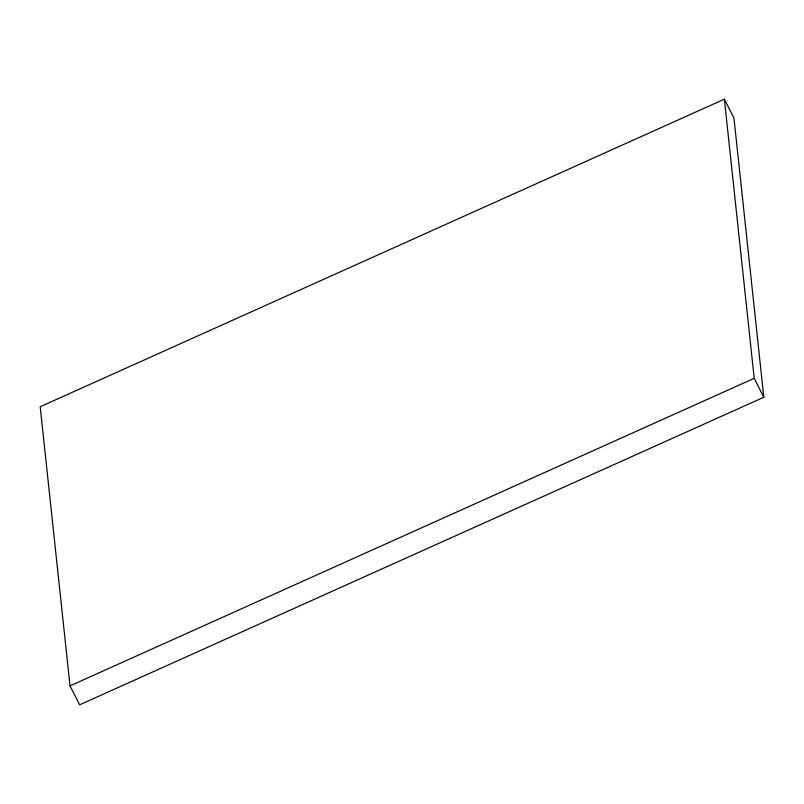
<?xml version="1.0" encoding="UTF-8"?>
<svg xmlns="http://www.w3.org/2000/svg" width="804" height="804" viewBox="0 0 804 804"><rect width="100%" height="100%" fill="white"/><g stroke="black" fill="none" stroke-linecap="round" stroke-linejoin="round"><path stroke-width="1.21" d="M724.374 99.183L40.2 406.744L70.028 685.872L79.626 704.817L763.8 397.256L733.972 118.128L724.374 99.183L754.202 378.302L763.8 397.256M70.028 685.872L754.202 378.302"/></g></svg>
